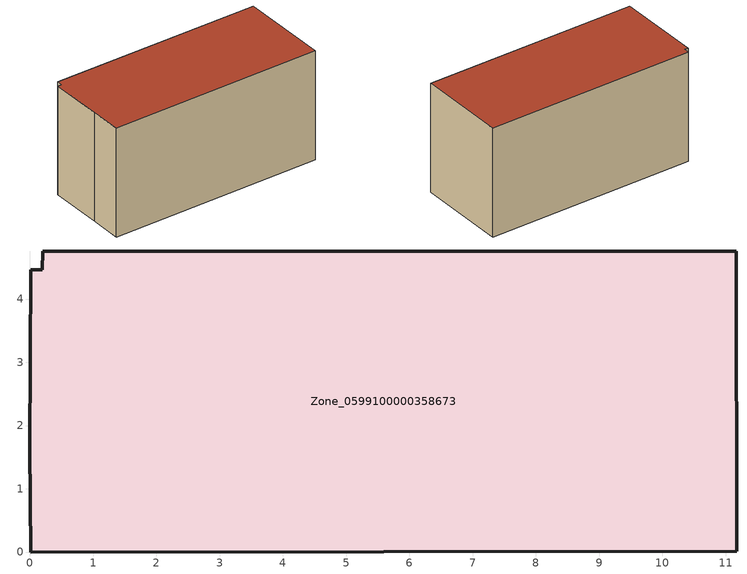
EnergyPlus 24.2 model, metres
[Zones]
Zone_0599100000358673
 floor ground (C_G): 0.19,4.46 0.2,4.76 11.17,4.76 11.17,0.01 0.01,0 0,1.65 0.01,4.46 z0
 wall outside (C_F): 0.01,0 11.17,0.01 11.17,4.76 0.2,4.76 0.19,4.46 0.01,4.46 0,1.65 0.01,0 z0:5.79
 roof outside (C_R): 0.2,4.76 0.19,4.46 0.01,4.46 0,1.65 0.01,0 11.17,0.01 11.17,4.76 z5.79
[BUILDING]
Pand.0599100000358673: North Axis=0; Terrain=City; Loads Convergence Tolerance Value=0.04; Temperature Convergence Tolerance Value=0.4; Solar Distribution=FullExterior; Maximum Number of Warmup Days=25; Minimum Number of Warmup Days=1
[Site:Location]
Rotterdam.The.Hague.AP_ZH_NLD Design_Conditions: Latitude=51.96; Longitude=4.45; Time Zone=1; Elevation=-4.5
[SITE:GROUNDTEMPERATURE:BUILDINGSURFACE]
18, 18, 18, 18, 18, 18, 18, 18, 18, 18, 18, 18
[MATERIAL] Thermal Absorptance=0.9; Solar Absorptance=0.7; Visible Absorptance=0.7
Name | Roughness | Thickness | Conductivity | Density | Specific Heat
G.TI.1992-2005 | MediumSmooth | 0.15 | 0.06 | 540 | 1210
F.TI.1992-2005 | Rough | 0.3 | 0.12 | 1920 | 840
R.TI.1992-2005 | MediumRough | 0.2 | 0.08 | 1500 | 1000
[CONSTRUCTION]
C_G: G.TI.1992-2005
C_F: F.TI.1992-2005
C_R: R.TI.1992-2005
[ZONE]
Zone_0599100000358673: Type=1; Multiplier=1; Ceiling Height=Autocalculate; Volume=Autocalculate; Floor Area=autocalculate; Part of Total Floor Area=Yes
[ZONEINFILTRATION:DESIGNFLOWRATE]
Infil_Zone_0599100000358673: Zone or ZoneList or Space or SpaceList=Zone_0599100000358673; Schedule=AlwaysOn; Design Flow Rate Calculation Method=Flow/Area; Flow Rate per Floor Area=0.0015; Constant Term Coefficient=1; Temperature Term Coefficient=0; Velocity Term Coefficient=0; Velocity Squared Term Coefficient=0
[HVACTEMPLATE:ZONE:IDEALLOADSAIRSYSTEM]
Zone_0599100000358673: Maximum Heating Supply Air Temperature=50; Minimum Cooling Supply Air Temperature=13; Maximum Heating Supply Air Humidity Ratio=0.0156; Minimum Cooling Supply Air Humidity Ratio=0.0077; Heating Limit=NoLimit; Cooling Limit=NoLimit; Dehumidification Control Type=ConstantSensibleHeatRatio; Cooling Sensible Heat Ratio=0.7; Dehumidification Setpoint=60; Humidification Control Type=None; Humidification Setpoint=30; Outdoor Air Method=None; Outdoor Air Flow Rate per Person=0.00944; Outdoor Air Flow Rate per Zone Floor Area=0; Outdoor Air Flow Rate per Zone=0; Demand Controlled Ventilation Type=None; Outdoor Air Economizer Type=NoEconomizer; Heat Recovery Type=None; Sensible Heat Recovery Effectiveness=0.7; Latent Heat Recovery Effectiveness=0.65
[ZONECONTROL:THERMOSTAT]
ThermostatControl_Zone_0599100000358673: Zone or ZoneList=Zone_0599100000358673; Control Type Schedule=DualSetpointControlType; Control 1=Thermostat_Zone_0599100000358673; Temperature Difference Between Cutout And Setpoint=0
[THERMOSTATSETPOINT:DUALSETPOINT]
Thermostat_Zone_0599100000358673: Heating Setpoint Temperature Schedule=HeatingSetpoint_Zone_0599100000358673; Cooling Setpoint Temperature Schedule=CoolingSetpoint_Zone_0599100000358673
[SCHEDULE:COMPACT]
HeatingSetpoint_Zone_0599100000358673: Through: 12/31, For: AllDays, Until: 24:00, 21
CoolingSetpoint_Zone_0599100000358673: Through: 12/31, For: AllDays, Until: 24:00, 24
DualSetpointControlType: Through: 12/31, For: AllDays, Until: 24:00, 4
AlwaysOn: Through: 12/31, For: AllDays, Until: 24:00, 1
